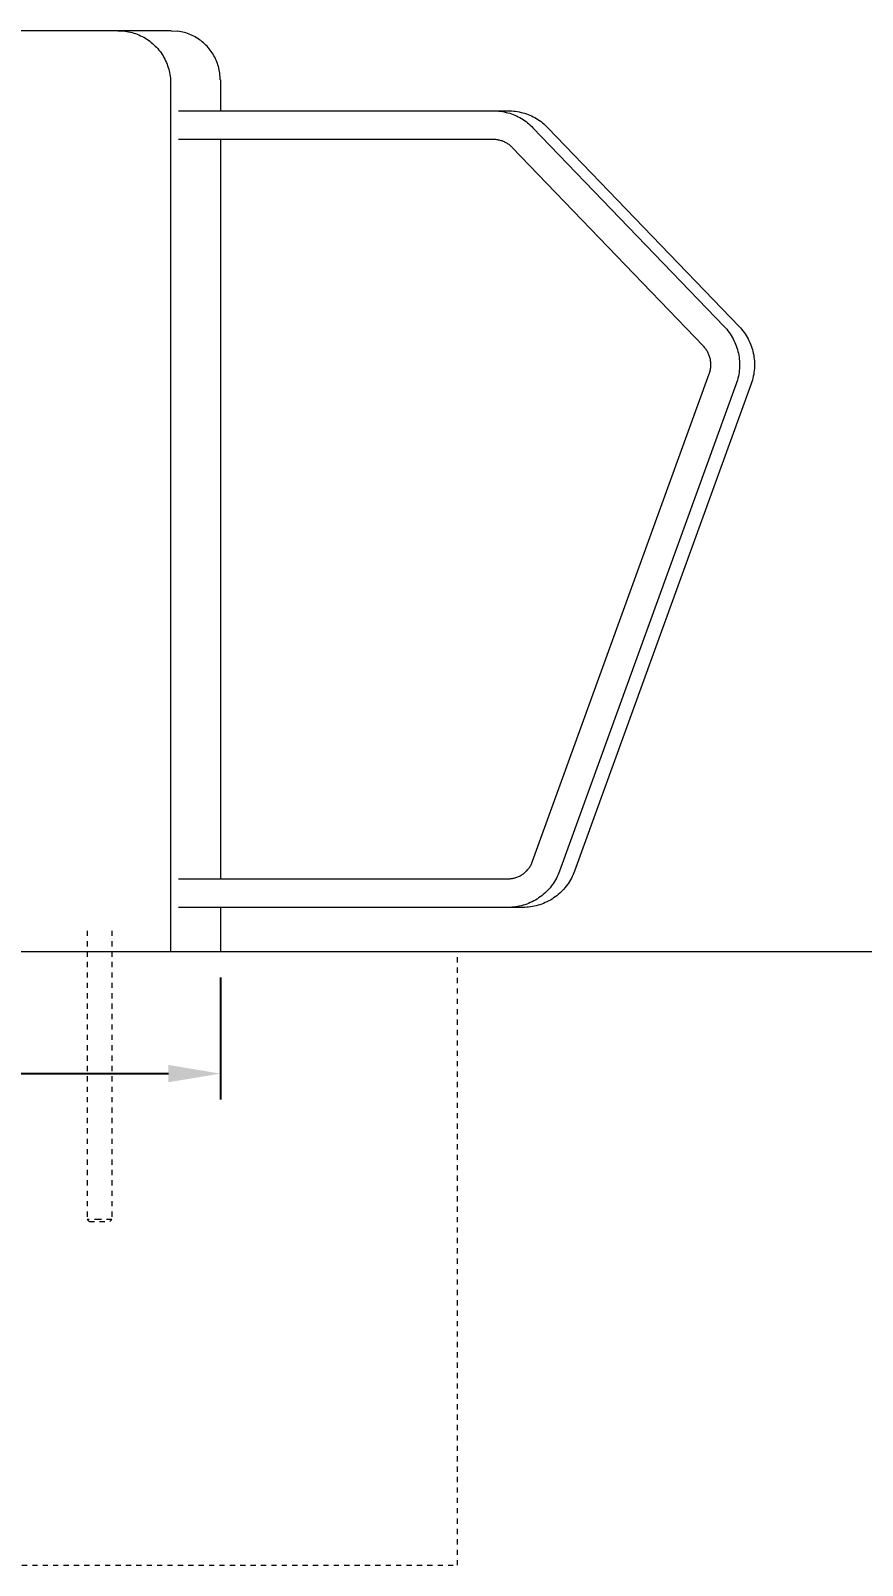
# Model space of a CAD drawing. Header units: inches. Extents: x -2 to 206, y 1 to 129.
# Drawn here: x 118.36 to 134.36, y 89.52 to 119.04 of the extents above; entities that cross this region are included whole.
import ezdxf

# ---------------------------------------------------------------- set-up
doc = ezdxf.new("R2010")
doc.units = ezdxf.units.IN
doc.linetypes.add('HIDDEN', pattern=[1.905, 1.27, -0.635])
for name, color, linetype, lineweight in [('ZANO_R', 7, 'Continuous', 0), ('ZANO_R_przerywana', 250, 'HIDDEN', 0), ('ZANO_W', 1, 'Continuous', 0)]:
    doc.layers.add(name, color=color, linetype=linetype, lineweight=lineweight)
doc.styles.get("Standard").update_dxf_attribs({"font": 'arial.ttf'})
doc.dimstyles.new('amerykanie', dxfattribs={"dimtxt": 50, "dimasz": 50, "dimexe": 0.5, "dimexo": 0.5, "dimgap": 1, "dimtad": 1, "dimdec": 0, "dimzin": 0, "dimlunit": 5, "dimtxsty": 'Standard', "dimcen": 0.09, "dimclrd": 1, "dimclre": 1, "dimclrt": 1, "dimazin": 0, "dimtfac": 1, "dimtdec": 0, "dimtmove": 0, "dimatfit": 3, "dimfxl": 1, "dimtzin": 0, "dimarcsym": 1})

# ---------------------------------------------------------------- blocks, each defined once
blk = doc.blocks.new('*D378')
at = {"layer": 'ZANO_W', "color": 1, "lineweight": -2}
for p, q in [((12.631, 100.826), (12.631, 98.476)), ((122.011, 100.826), (122.011, 98.476)), ((13.631, 98.976), (121.011, 98.976))]:
    blk.add_line(p, q, dxfattribs=at)
at = {"layer": 'ZANO_W', "color": 1}
for points in [[(13.631, 99.142), (13.631, 98.809), (12.631, 98.976)], [(121.011, 98.809), (121.011, 99.142), (122.011, 98.976)]]:
    blk.add_solid(points, dxfattribs=at)
at = {"layer": 'ZANO_W', "color": 1, "insert": (67.321, 100.317), "char_height": 1.625, "attachment_point": 5}
blk.add_mtext('109 3/8', dxfattribs=at)
blk = doc.blocks.new('*D382')
at = {"layer": 'ZANO_W', "color": 1, "lineweight": -2}
blk.add_arc((165.626, 101.326), 5.937, 93.9723, 170.3376, dxfattribs=at)
at = {"layer": 'ZANO_W', "color": 1}
for points in [[(165.213, 107.082), (165.218, 107.415), (166.215, 107.233)], [(159.608, 102.336), (159.94, 102.308), (159.69, 101.326)]]:
    blk.add_solid(points, dxfattribs=at)
at = {"layer": 'ZANO_W', "color": 1, "insert": (160.743, 106.72), "char_height": 1.625, "attachment_point": 5, "rotation": 42.155}
blk.add_mtext("95%%d41'", dxfattribs=at)

msp = doc.modelspace()

# ---------------------------------------------------------------- linework, layer by layer
at = {"layer": 'ZANO_R'}
for p, q in [((119.95094, 119.04058), (116.60784, 119.04058)), ((120.03837, 119.04058), (119.95094, 119.04058)), ((120.03837, 119.04058), (120.07308, 119.04025)), ((121.0649, 119.04058), (120.05048, 119.04058)), ((120.07308, 119.04025), (120.10775, 119.03873)), ((120.10775, 119.03873), (120.14236, 119.03602)), ((120.14236, 119.03602), (120.17685, 119.03211)), ((120.17685, 119.03211), (120.21118, 119.02702)), ((120.21118, 119.02702), (120.24532, 119.02075)), ((120.24532, 119.02075), (120.27923, 119.0133)), ((120.27923, 119.0133), (120.31285, 119.00469)), ((120.31285, 119.00469), (120.34616, 118.99493)), ((120.34616, 118.99493), (120.37911, 118.98402)), ((121.0649, 119.04058), (121.19172, 119.03198)), ((121.2236, 119.02704), (121.19172, 119.03198)), ((121.2553, 119.02101), (121.2236, 119.02704)), ((121.28677, 119.0139), (121.2553, 119.02101)), ((121.31798, 119.00572), (121.28677, 119.0139)), ((121.34889, 118.99649), (121.31798, 119.00572)), ((121.37947, 118.9862), (121.34889, 118.99649)), ((121.40968, 118.97487), (121.37947, 118.9862)), ((120.37911, 118.98402), (120.41167, 118.97198)), ((120.41167, 118.97198), (120.44379, 118.95883)), ((120.44379, 118.95883), (120.47544, 118.94458)), ((120.47544, 118.94458), (120.50658, 118.92924)), ((120.50658, 118.92924), (120.53718, 118.91284)), ((120.53718, 118.91284), (120.56719, 118.8954)), ((120.56719, 118.8954), (120.59658, 118.87693)), ((120.59658, 118.87693), (120.62531, 118.85746)), ((120.62531, 118.85746), (120.65336, 118.83701)), ((120.65336, 118.83701), (120.68068, 118.8156)), ((120.68068, 118.8156), (120.70726, 118.79327)), ((120.70726, 118.79327), (120.73304, 118.77003)), ((120.73304, 118.77003), (120.75801, 118.74592)), ((120.75801, 118.74592), (120.78213, 118.72096)), ((120.78213, 118.72096), (120.80538, 118.69518)), ((120.80538, 118.69518), (120.82773, 118.66862)), ((121.43949, 118.96252), (121.40968, 118.97487)), ((121.46885, 118.94916), (121.43949, 118.96252)), ((121.49775, 118.9348), (121.46885, 118.94916)), ((121.52613, 118.91947), (121.49775, 118.9348)), ((121.55398, 118.90317), (121.52613, 118.91947)), ((121.58125, 118.88594), (121.55398, 118.90317)), ((121.60792, 118.86778), (121.58125, 118.88594)), ((121.63396, 118.84872), (121.60792, 118.86778)), ((121.65933, 118.82879), (121.63396, 118.84872)), ((121.684, 118.808), (121.65933, 118.82879)), ((121.70795, 118.78638), (121.684, 118.808)), ((121.73115, 118.76395), (121.70795, 118.78638)), ((121.75356, 118.74075), (121.73115, 118.76395)), ((121.77518, 118.7168), (121.75356, 118.74075)), ((121.79596, 118.69212), (121.77518, 118.7168)), ((121.81589, 118.66674), (121.79596, 118.69212)), ((120.82773, 118.66862), (120.84914, 118.64131)), ((120.84914, 118.64131), (120.86961, 118.61327)), ((120.86961, 118.61327), (120.88909, 118.58454)), ((120.88909, 118.58454), (120.90757, 118.55516)), ((120.90757, 118.55516), (120.92503, 118.52516)), ((120.92503, 118.52516), (120.94144, 118.49457)), ((120.94144, 118.49457), (120.95679, 118.46344)), ((120.95679, 118.46344), (120.97106, 118.4318)), ((120.97106, 118.4318), (120.98422, 118.39968)), ((120.98422, 118.39968), (120.99627, 118.36713)), ((121.83494, 118.6407), (121.81589, 118.66674)), ((121.85309, 118.61403), (121.83494, 118.6407)), ((121.87032, 118.58675), (121.85309, 118.61403)), ((121.8866, 118.5589), (121.87032, 118.58675)), ((121.90193, 118.53051), (121.8866, 118.5589)), ((121.91628, 118.50161), (121.90193, 118.53051)), ((121.92963, 118.47224), (121.91628, 118.50161)), ((121.94197, 118.44243), (121.92963, 118.47224)), ((121.95329, 118.41222), (121.94197, 118.44243)), ((121.96357, 118.38163), (121.95329, 118.41222)), ((120.99627, 118.36713), (121.0072, 118.33418)), ((121.0072, 118.33418), (121.01698, 118.30087)), ((121.01698, 118.30087), (121.0256, 118.26725)), ((121.0256, 118.26725), (121.03306, 118.23335)), ((121.03306, 118.23335), (121.03935, 118.19921)), ((121.03935, 118.19921), (121.04446, 118.16488)), ((121.04446, 118.16488), (121.04838, 118.13039)), ((121.04838, 118.13039), (121.05111, 118.09579)), ((121.9728, 118.35072), (121.96357, 118.38163)), ((121.98097, 118.31951), (121.9728, 118.35072)), ((121.98807, 118.28803), (121.98097, 118.31951)), ((121.99409, 118.25634), (121.98807, 118.28803)), ((121.99903, 118.22445), (121.99409, 118.25634)), ((122.00287, 118.19242), (121.99903, 118.22445)), ((122.00562, 118.16027), (122.00287, 118.19242)), ((122.00726, 118.12805), (122.00562, 118.16027)), ((122.00781, 118.09579), (122.00726, 118.12805)), ((121.05111, 118.09579), (121.05111, 101.32579)), ((122.01141, 118.09579), (122.00781, 118.09579)), ((122.01141, 118.09579), (122.01141, 117.49877)), ((121.20225, 117.49877), (127.26302, 117.49877)), ((127.26302, 117.49877), (127.29851, 117.49817)), ((127.27583, 117.4988), (127.55122, 117.4988)), ((127.29851, 117.49817), (127.33396, 117.49638)), ((127.33396, 117.49638), (127.36933, 117.4934)), ((127.36933, 117.4934), (127.40458, 117.48923)), ((127.40458, 117.48923), (127.43967, 117.48388)), ((127.43967, 117.48388), (127.47456, 117.47737)), ((127.47456, 117.47737), (127.50921, 117.46968)), ((127.50921, 117.46968), (127.54359, 117.46084)), ((127.54359, 117.46084), (127.57765, 117.45085)), ((127.55122, 117.4988), (127.58671, 117.4982)), ((127.57765, 117.45085), (127.61135, 117.43972)), ((127.58671, 117.4982), (127.62216, 117.4964)), ((127.61135, 117.43972), (127.64467, 117.42747)), ((127.62216, 117.4964), (127.65753, 117.49342)), ((127.64467, 117.42747), (127.67755, 117.41411)), ((127.65753, 117.49342), (127.69278, 117.48925)), ((127.67755, 117.41411), (127.70997, 117.39965)), ((127.69278, 117.48925), (127.72787, 117.48391)), ((127.70997, 117.39965), (127.74188, 117.38412)), ((127.72787, 117.48391), (127.76276, 117.47739)), ((127.74188, 117.38412), (127.77326, 117.36752)), ((127.76276, 117.47739), (127.79742, 117.4697)), ((127.77326, 117.36752), (127.80406, 117.34988)), ((127.79742, 117.4697), (127.83179, 117.46086)), ((127.80406, 117.34988), (127.83426, 117.33122)), ((127.83179, 117.46086), (127.86585, 117.45087)), ((127.83426, 117.33122), (127.86381, 117.31156)), ((127.86381, 117.31156), (127.89268, 117.29092)), ((127.86585, 117.45087), (127.89956, 117.43975)), ((127.89268, 117.29092), (127.92085, 117.26932)), ((127.89956, 117.43975), (127.93287, 117.42749)), ((127.92085, 117.26932), (127.94827, 117.24679)), ((127.93287, 117.42749), (127.96575, 117.41413)), ((127.94827, 117.24679), (127.97493, 117.22335)), ((127.96575, 117.41413), (127.99817, 117.39968)), ((127.97493, 117.22335), (128.00078, 117.19903)), ((127.99817, 117.39968), (128.03009, 117.38414)), ((128.03009, 117.38414), (128.06146, 117.36755)), ((128.06146, 117.36755), (128.09227, 117.34991)), ((128.09227, 117.34991), (128.12246, 117.33125)), ((128.12246, 117.33125), (128.15201, 117.31158)), ((128.15201, 117.31158), (128.18088, 117.29094)), ((128.18088, 117.29094), (128.20905, 117.26934)), ((128.20905, 117.26934), (128.23648, 117.24681)), ((128.23648, 117.24681), (128.26313, 117.22337)), ((128.26313, 117.22337), (128.28899, 117.19905)), ((127.26302, 116.94765), (121.20226, 116.94765)), ((122.01141, 116.94765), (122.01141, 102.72342)), ((127.28003, 116.94735), (127.26302, 116.94765)), ((127.29703, 116.94649), (127.28003, 116.94735)), ((127.31398, 116.94506), (127.29703, 116.94649)), ((127.33088, 116.94305), (127.31398, 116.94506)), ((127.3477, 116.94049), (127.33088, 116.94305)), ((127.36443, 116.93736), (127.3477, 116.94049)), ((127.38104, 116.93367), (127.36443, 116.93736)), ((127.39752, 116.92942), (127.38104, 116.93367)), ((127.41384, 116.92463), (127.39752, 116.92942)), ((127.43, 116.91929), (127.41384, 116.92463)), ((127.44597, 116.91341), (127.43, 116.91929)), ((128.00078, 117.19903), (128.02581, 117.17385)), ((128.02581, 117.17385), (131.70388, 113.3506)), ((128.28899, 117.19905), (128.31401, 117.17388)), ((128.31401, 117.17388), (131.99209, 113.35062)), ((127.46173, 116.907), (127.44597, 116.91341)), ((127.47727, 116.90007), (127.46173, 116.907)), ((127.49256, 116.89261), (127.47727, 116.90007)), ((127.5076, 116.88465), (127.49256, 116.89261)), ((127.52237, 116.87619), (127.5076, 116.88465)), ((127.53684, 116.86724), (127.52237, 116.87619)), ((127.551, 116.85781), (127.53684, 116.86724)), ((127.56484, 116.84791), (127.551, 116.85781)), ((127.57834, 116.83755), (127.56484, 116.84791)), ((127.59148, 116.82674), (127.57834, 116.83755)), ((127.60425, 116.8155), (127.59148, 116.82674)), ((127.61664, 116.80384), (127.60425, 116.8155)), ((127.62863, 116.79176), (127.61664, 116.80384)), ((131.30671, 112.96851), (127.62863, 116.79176)), ((131.70388, 113.3506), (131.72909, 113.32343)), ((131.72909, 113.32343), (131.75334, 113.29541)), ((131.75334, 113.29541), (131.7766, 113.26656)), ((131.7766, 113.26656), (131.79885, 113.23692)), ((131.79885, 113.23692), (131.82004, 113.20652)), ((131.82004, 113.20652), (131.84017, 113.1754)), ((131.84017, 113.1754), (131.8592, 113.14361)), ((131.8592, 113.14361), (131.87712, 113.11117)), ((131.87712, 113.11117), (131.89389, 113.07812)), ((131.99209, 113.35062), (132.0173, 113.32346)), ((132.0173, 113.32346), (132.04155, 113.29544)), ((132.04155, 113.29544), (132.06481, 113.26659)), ((132.06481, 113.26659), (132.08705, 113.23694)), ((132.08705, 113.23694), (132.10825, 113.20655)), ((132.10825, 113.20655), (132.12837, 113.17543)), ((132.12837, 113.17543), (132.14741, 113.14363)), ((132.14741, 113.14363), (132.16532, 113.11119)), ((132.16532, 113.11119), (132.1821, 113.07815)), ((131.31887, 112.9554), (131.30671, 112.96851)), ((131.33056, 112.94188), (131.31887, 112.9554)), ((131.34177, 112.92795), (131.33056, 112.94188)), ((131.3525, 112.91365), (131.34177, 112.92795)), ((131.36271, 112.89898), (131.3525, 112.91365)), ((131.37242, 112.88397), (131.36271, 112.89898)), ((131.38159, 112.86863), (131.37242, 112.88397)), ((131.39023, 112.85298), (131.38159, 112.86863)), ((131.39831, 112.83703), (131.39023, 112.85298)), ((131.40584, 112.82082), (131.39831, 112.83703)), ((131.4128, 112.80435), (131.40584, 112.82082)), ((131.41918, 112.78765), (131.4128, 112.80435)), ((131.42497, 112.77074), (131.41918, 112.78765)), ((131.89389, 113.07812), (131.90951, 113.04451)), ((131.90951, 113.04451), (131.92395, 113.01038)), ((131.92395, 113.01038), (131.93719, 112.97577)), ((131.93719, 112.97577), (131.94922, 112.94072)), ((131.94922, 112.94072), (131.96002, 112.90527)), ((131.96002, 112.90527), (131.96958, 112.86946)), ((131.96958, 112.86946), (131.97789, 112.83335)), ((131.97789, 112.83335), (131.98494, 112.79697)), ((131.98494, 112.79697), (131.99072, 112.76036)), ((132.1821, 113.07815), (132.19771, 113.04454)), ((132.19771, 113.04454), (132.21215, 113.01041)), ((132.21215, 113.01041), (132.22539, 112.97579)), ((132.22539, 112.97579), (132.23742, 112.94074)), ((132.23742, 112.94074), (132.24822, 112.90529)), ((132.24822, 112.90529), (132.25778, 112.86949)), ((132.25778, 112.86949), (132.26609, 112.83337)), ((132.26609, 112.83337), (132.27314, 112.79699)), ((132.27314, 112.79699), (132.27892, 112.76039)), ((131.43018, 112.75364), (131.42497, 112.77074)), ((131.43479, 112.73637), (131.43018, 112.75364)), ((131.43471, 112.48855), (131.43873, 112.50597)), ((131.43879, 112.71895), (131.43479, 112.73637)), ((131.43873, 112.50597), (131.44213, 112.52352)), ((131.44218, 112.70139), (131.43879, 112.71895)), ((131.44213, 112.52352), (131.44492, 112.54118)), ((131.44497, 112.68374), (131.44218, 112.70139)), ((131.44492, 112.54118), (131.4471, 112.55892)), ((131.44713, 112.66599), (131.44497, 112.68374)), ((131.4471, 112.55892), (131.44866, 112.57673)), ((131.44868, 112.64818), (131.44713, 112.66599)), ((131.44866, 112.57673), (131.4496, 112.59458)), ((131.44961, 112.63033), (131.44868, 112.64818)), ((131.4496, 112.59458), (131.44991, 112.61246)), ((131.44991, 112.61246), (131.44961, 112.63033)), ((131.99072, 112.76036), (131.99522, 112.72358)), ((131.99523, 112.50162), (131.99073, 112.46483)), ((131.99522, 112.72358), (131.99844, 112.68666)), ((131.99845, 112.53854), (131.99523, 112.50162)), ((131.99844, 112.68666), (132.00038, 112.64965)), ((132.00038, 112.57554), (131.99845, 112.53854)), ((132.00038, 112.64965), (132.00102, 112.6126)), ((132.00102, 112.6126), (132.00038, 112.57554)), ((132.27892, 112.76039), (132.28343, 112.7236)), ((132.28343, 112.50164), (132.27893, 112.46486)), ((132.28343, 112.7236), (132.28665, 112.68668)), ((132.28665, 112.53856), (132.28343, 112.50164)), ((132.28665, 112.68668), (132.28858, 112.64967)), ((132.28858, 112.57557), (132.28665, 112.53856)), ((132.28858, 112.64967), (132.28923, 112.61262)), ((132.28923, 112.61262), (132.28858, 112.57557)), ((128.01908, 103.05983), (131.41908, 112.43728)), ((131.9372, 112.24942), (128.5372, 102.87198)), ((132.2254, 112.24945), (128.8254, 102.872)), ((131.41908, 112.43728), (131.42488, 112.45419)), ((131.42488, 112.45419), (131.4301, 112.47128)), ((131.4301, 112.47128), (131.43471, 112.48855)), ((131.94923, 112.28447), (131.9372, 112.24942)), ((131.96003, 112.31992), (131.94923, 112.28447)), ((131.96959, 112.35573), (131.96003, 112.31992)), ((131.9779, 112.39184), (131.96959, 112.35573)), ((131.98495, 112.42823), (131.9779, 112.39184)), ((131.99073, 112.46483), (131.98495, 112.42823)), ((132.23743, 112.2845), (132.2254, 112.24945)), ((132.24823, 112.31995), (132.23743, 112.2845)), ((132.25779, 112.35575), (132.24823, 112.31995)), ((132.2661, 112.39187), (132.25779, 112.35575)), ((132.27315, 112.42825), (132.2661, 112.39187)), ((132.27893, 112.46486), (132.27315, 112.42825)), ((128.00588, 103.02686), (128.01276, 103.04323)), ((128.01276, 103.04323), (128.01908, 103.05983)), ((127.68219, 102.74361), (127.69916, 102.74886)), ((127.69916, 102.74886), (127.71593, 102.7547)), ((127.71593, 102.7547), (127.73249, 102.76112)), ((127.73249, 102.76112), (127.74882, 102.76811)), ((127.74882, 102.76811), (127.76489, 102.77567)), ((127.76489, 102.77567), (127.78069, 102.78379)), ((127.78069, 102.78379), (127.7962, 102.79245)), ((127.7962, 102.79245), (127.81139, 102.80165)), ((127.81139, 102.80165), (127.82626, 102.81137)), ((127.82626, 102.81137), (127.84078, 102.82161)), ((127.84078, 102.82161), (127.85493, 102.83234)), ((127.85493, 102.83234), (127.86869, 102.84357)), ((127.86869, 102.84357), (127.88206, 102.85527)), ((127.88206, 102.85527), (127.89501, 102.86742)), ((127.89501, 102.86742), (127.90753, 102.88002)), ((127.90753, 102.88002), (127.9196, 102.89305)), ((127.9196, 102.89305), (127.93121, 102.9065)), ((127.93121, 102.9065), (127.94234, 102.92034)), ((127.94234, 102.92034), (127.95298, 102.93456)), ((127.95298, 102.93456), (127.96313, 102.94914)), ((127.96313, 102.94914), (127.97275, 102.96407)), ((127.97275, 102.96407), (127.98185, 102.97932)), ((127.98185, 102.97932), (127.99041, 102.99488)), ((127.99041, 102.99488), (127.99842, 103.01074)), ((127.99842, 103.01074), (128.00588, 103.02686)), ((128.49408, 102.76977), (128.47736, 102.73677)), ((128.50964, 102.80333), (128.49408, 102.76977)), ((128.52402, 102.83741), (128.50964, 102.80333)), ((128.5372, 102.87198), (128.52402, 102.83741)), ((128.78228, 102.7698), (128.76556, 102.7368)), ((128.79784, 102.80336), (128.78228, 102.7698)), ((128.81222, 102.83744), (128.79784, 102.80336)), ((128.8254, 102.872), (128.81222, 102.83744)), ((121.20244, 102.72342), (127.54112, 102.72342)), ((127.54112, 102.72342), (127.54199, 102.72343)), ((127.54199, 102.72343), (127.55975, 102.7238)), ((127.55975, 102.7238), (127.57748, 102.72478)), ((127.57748, 102.72478), (127.59517, 102.72639)), ((127.59517, 102.72639), (127.6128, 102.72862)), ((127.6128, 102.72862), (127.63033, 102.73145)), ((127.63033, 102.73145), (127.64775, 102.7349)), ((127.64775, 102.7349), (127.66505, 102.73895)), ((127.66505, 102.73895), (127.68219, 102.74361)), ((128.27842, 102.47152), (128.25142, 102.44623)), ((128.30451, 102.49773), (128.27842, 102.47152)), ((128.32968, 102.52485), (128.30451, 102.49773)), ((128.35388, 102.55282), (128.32968, 102.52485)), ((128.3771, 102.58162), (128.35388, 102.55282)), ((128.39929, 102.61121), (128.3771, 102.58162)), ((128.42044, 102.64156), (128.39929, 102.61121)), ((128.44052, 102.67263), (128.42044, 102.64156)), ((128.4595, 102.70438), (128.44052, 102.67263)), ((128.47736, 102.73677), (128.4595, 102.70438)), ((128.56662, 102.47154), (128.53963, 102.44625)), ((128.59272, 102.49776), (128.56662, 102.47154)), ((128.61788, 102.52487), (128.59272, 102.49776)), ((128.64209, 102.55284), (128.61788, 102.52487)), ((128.6653, 102.58164), (128.64209, 102.55284)), ((128.6875, 102.61124), (128.6653, 102.58164)), ((128.70864, 102.64159), (128.6875, 102.61124)), ((128.72872, 102.67265), (128.70864, 102.64159)), ((128.7477, 102.70441), (128.72872, 102.67265)), ((128.76556, 102.7368), (128.7477, 102.70441)), ((127.54112, 102.1723), (121.20245, 102.1723)), ((122.01141, 102.1723), (122.01141, 101.32579)), ((127.54295, 102.1723), (127.54112, 102.1723)), ((127.57993, 102.17304), (127.54295, 102.1723)), ((127.82932, 102.17232), (127.54295, 102.17232)), ((127.61686, 102.17507), (127.57993, 102.17304)), ((127.65371, 102.17838), (127.61686, 102.17507)), ((127.69041, 102.18298), (127.65371, 102.17838)), ((127.72693, 102.18886), (127.69041, 102.18298)), ((127.76323, 102.19601), (127.72693, 102.18886)), ((127.79925, 102.20442), (127.76323, 102.19601)), ((127.83496, 102.21408), (127.79925, 102.20442)), ((127.83115, 102.17232), (127.82932, 102.17232)), ((127.86813, 102.17306), (127.83115, 102.17232)), ((127.87031, 102.22498), (127.83496, 102.21408)), ((127.90507, 102.17509), (127.86813, 102.17306)), ((127.90525, 102.23711), (127.87031, 102.22498)), ((127.94191, 102.17841), (127.90507, 102.17509)), ((127.93975, 102.25045), (127.90525, 102.23711)), ((127.97377, 102.26498), (127.93975, 102.25045)), ((127.97861, 102.18301), (127.94191, 102.17841)), ((128.00726, 102.2807), (127.97377, 102.26498)), ((128.01514, 102.18888), (127.97861, 102.18301)), ((128.04018, 102.29757), (128.00726, 102.2807)), ((128.05143, 102.19603), (128.01514, 102.18888)), ((128.07249, 102.31558), (128.04018, 102.29757)), ((128.08745, 102.20444), (128.05143, 102.19603)), ((128.10415, 102.33471), (128.07249, 102.31558)), ((128.12316, 102.2141), (128.08745, 102.20444)), ((128.13513, 102.35493), (128.10415, 102.33471)), ((128.15851, 102.225), (128.12316, 102.2141)), ((128.16538, 102.37622), (128.13513, 102.35493)), ((128.19346, 102.23713), (128.15851, 102.225)), ((128.19487, 102.39855), (128.16538, 102.37622)), ((128.22796, 102.25047), (128.19346, 102.23713)), ((128.22356, 102.42189), (128.19487, 102.39855)), ((128.25142, 102.44623), (128.22356, 102.42189)), ((128.26197, 102.26501), (128.22796, 102.25047)), ((128.29546, 102.28072), (128.26197, 102.26501)), ((128.32838, 102.29759), (128.29546, 102.28072)), ((128.36069, 102.3156), (128.32838, 102.29759)), ((128.39235, 102.33473), (128.36069, 102.3156)), ((128.42333, 102.35495), (128.39235, 102.33473)), ((128.45358, 102.37624), (128.42333, 102.35495)), ((128.48307, 102.39857), (128.45358, 102.37624)), ((128.51176, 102.42192), (128.48307, 102.39857)), ((128.53963, 102.44625), (128.51176, 102.42192)), ((112.79246, 101.32579), (126.57063, 101.32579))]:
    msp.add_line(p, q, dxfattribs=at)
msp.add_lwpolyline([(2.19271, 101.32579), (200.48587, 101.32579)], dxfattribs=at)
at = {"layer": 'ZANO_R_przerywana', "ltscale": 0.05}
for p, q in [((119.45015, 101.72339), (119.45015, 96.1674)), ((119.92255, 101.72339), (119.92255, 96.1674)), ((126.57063, 89.51593), (126.57063, 101.32579)), ((119.4881, 96.12945), (119.45015, 96.1674)), ((119.68635, 96.1674), (119.45015, 96.1674)), ((119.4881, 96.12945), (119.68635, 96.12945)), ((119.92255, 96.1674), (119.68635, 96.1674)), ((119.68635, 96.12945), (119.8846, 96.12945)), ((119.8846, 96.12945), (119.92255, 96.1674)), ((112.79246, 89.51593), (126.57063, 89.51593))]:
    msp.add_line(p, q, dxfattribs=at)

# ---------------------------------------------------------------- dimensions: what is measured, and where the dimension line sits
at = {"layer": 'ZANO_W'}
dim = msp.add_angular_dim_2l(base=(163.00471, 106.65233), line1=((7.7029, 101.32579), (199.66405, 101.32579)), line2=((165.62904, 101.35173), (167.35396, 118.66346)), dimstyle='amerykanie', override={"dimtxt": 1.625, "dimasz": 1, "dimgap": 0.5, "dimdec": 4, "dimaunit": 1, "dimadec": 1, "dimtdec": 4, "dimtmove": 1, "dimfrac": 2}, dxfattribs=at)
dim.commit()
dim.dimension.update_dxf_attribs({"geometry": '*D382', "text_midpoint": (160.74258, 106.72047)})
dim = msp.add_linear_dim(base=(122.01141, 98.97575), p1=(12.63133, 101.32579), p2=(122.01141, 101.32579), dimstyle='amerykanie', override={"dimtxt": 1.625, "dimasz": 1, "dimgap": 0.5, "dimdec": 4, "dimaunit": 1, "dimadec": 1, "dimtdec": 4, "dimtmove": 1, "dimfrac": 2}, dxfattribs=at)
dim.commit()
dim.dimension.update_dxf_attribs({"geometry": '*D378', "text_midpoint": (67.32137, 100.31651)})

doc.saveas('drawing.dxf')
